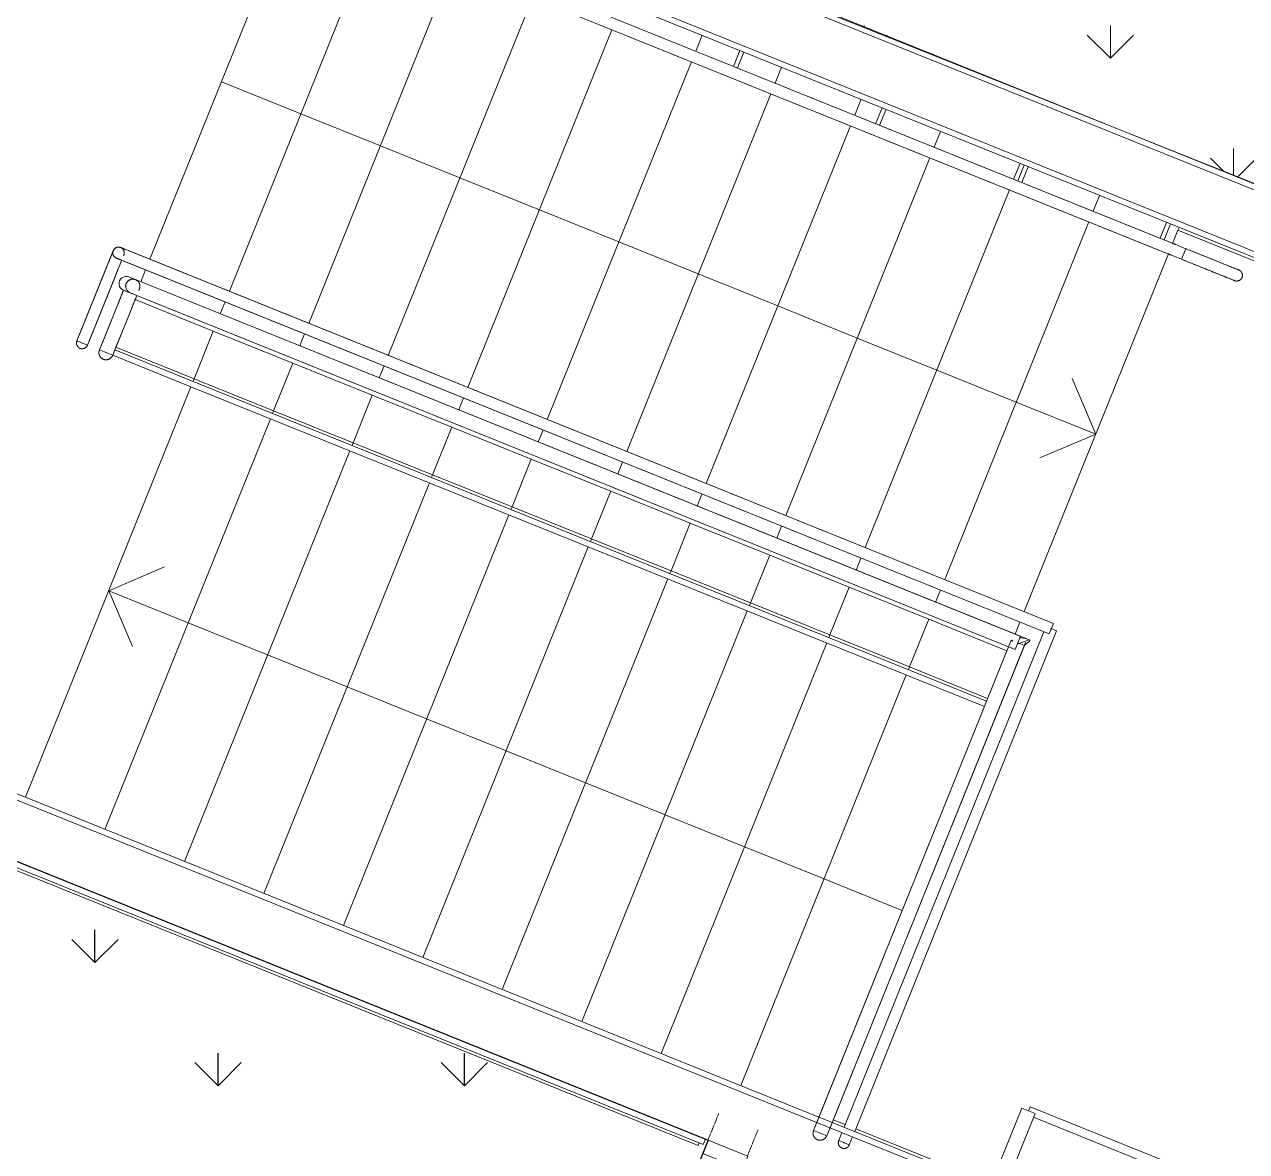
# Model space of a CAD drawing. Header units: millimetres. Extents: x -584918 to 2941280, y 3000189 to 4229862.
# Drawn here: x -420749 to -416471, y 4038678 to 4042624 of the extents above; entities that cross this region are included whole.
import ezdxf

# ---------------------------------------------------------------- set-up
doc = ezdxf.new("R2010")
doc.units = ezdxf.units.MM
doc.linetypes.add('ASVP_Штриховая_ш3 п1_5', pattern=[4.5, 3, -1.5])
for name, color, linetype, lineweight in [('Витраж', 7, 'Continuous', 0), ('Лестницы', 7, 'Continuous', 0), ('Линии разделители', 7, 'ASVP_Штриховая_ш3 п1_5', 0), ('Обобщенные модели', 7, 'Continuous', 0), ('Ограждение', 7, 'Continuous', 0), ('Перекрытие', 7, 'Continuous', 0), ('Стены внутренние', 7, 'Continuous', 0), ('Стены отделка', 7, 'Continuous', 0), ('Стрелки вверх', 7, 'Continuous', 0), ('экспертиза условные обозначения', 1, 'Continuous', 0)]:
    doc.layers.add(name, color=color, linetype=linetype, lineweight=lineweight)

# ---------------------------------------------------------------- blocks, each defined once
blk = doc.blocks.new('Прямоугольный импост - 50х150 мм-V5-АР Этаж 03')
at = {"layer": 'Витраж', "lineweight": 18}
for p, q in [((-50, 115), (0, 115)), ((-50, -35), (-50, 115)), ((0, 115), (0, -35)), ((0, -35), (-50, -35))]:
    blk.add_line(p, q, dxfattribs=at)
blk = doc.blocks.new('Тип верхнего поручня - Верхний поручень_Внутренний_-6863545-АР Этаж 03')
at = {"layer": 'Ограждение'}
for p, q in [((23582.8, 15232.9), (20430.6, 16503.2)), ((20411.9, 16456.8), (23509.8, 15208.4)), ((20374.5, 16364.1), (20339, 16275.9)), ((20385.4, 16257.3), (20420.9, 16345.4)), ((20339, 16275.9), (20327.6, 16247.6)), ((20374, 16229), (20385.4, 16257.3)), ((20352.9, 16237.4), (20348.6, 16239.2)), ((23540.6, 15218.1), (23582.2, 15233.1)), ((23506.6, 15200.5), (22838.8, 13543.5)), ((22885.2, 13524.8), (23569.7, 15223.3)), ((23513.4, 15206.9), (23522.6, 15203.2)), ((22838.8, 13543.5), (22827.4, 13515.2)), ((22873.8, 13496.5), (22885.2, 13524.8)), ((22852.8, 13505), (22848.5, 13506.7))]:
    blk.add_line(p, q, dxfattribs=at)
at = {"layer": 'Ограждение', "flags": 128}
for points in [[(20411.9, 16456.8), (20406.2, 16460), (20401.5, 16464.6), (20398.2, 16470.2), (20396.5, 16476.5), (20396.4, 16483), (20398, 16489.3), (20401.2, 16495), (20405.8, 16499.7), (20411.4, 16503), (20417.7, 16504.7), (20424.2, 16504.8), (20430.6, 16503.2)], [(20418, 16472.1), (20418.7, 16473.7), (20419.2, 16475.1), (20419.7, 16476.4), (20420.2, 16477.4), (20420.5, 16478.3), (20420.8, 16479), (20421, 16479.5), (20421.1, 16479.8), (20421.2, 16480), (20421.2, 16480)], [(20421.2, 16480), (20421.6, 16480.9), (20422, 16481.8), (20422.5, 16482.7), (20423, 16483.6), (20423.5, 16484.4), (20424.1, 16485.2), (20424.7, 16486), (20425.3, 16486.8), (20426, 16487.6), (20426.7, 16488.3), (20427.4, 16489), (20428.1, 16489.6), (20428.9, 16490.3), (20429.7, 16490.9), (20430.5, 16491.5), (20431.4, 16492), (20432.2, 16492.5), (20433.1, 16493), (20434, 16493.4), (20434.9, 16493.8), (20435.9, 16494.2), (20436.8, 16494.5), (20437.8, 16494.8), (20438.8, 16495), (20439.7, 16495.2), (20440.7, 16495.4), (20441.7, 16495.5), (20442.7, 16495.6), (20443.7, 16495.6), (20444.7, 16495.6), (20445.7, 16495.6), (20446.7, 16495.5), (20447.7, 16495.4), (20448.7, 16495.3), (20449.7, 16495.1), (20450.6, 16494.9), (20451.6, 16494.6), (20452.5, 16494.3), (20453.5, 16493.9), (20454.4, 16493.6), (20455.3, 16493.1), (20456.2, 16492.7), (20457.1, 16492.2), (20457.9, 16491.7), (20458.8, 16491.1), (20459.6, 16490.5), (20460.4, 16489.9), (20461.1, 16489.2), (20461.8, 16488.6), (20462.5, 16487.8), (20463.2, 16487.1), (20463.9, 16486.3), (20464.5, 16485.5), (20465, 16484.7), (20465.6, 16483.9), (20466.1, 16483), (20466.6, 16482.2), (20467, 16481.3), (20467.4, 16480.4), (20467.8, 16479.4), (20468.1, 16478.5), (20468.4, 16477.5), (20468.7, 16476.6), (20468.9, 16475.6), (20469.1, 16474.6), (20469.2, 16473.6), (20469.3, 16472.6), (20469.4, 16471.6), (20469.4, 16470.6), (20469.4, 16469.6), (20469.3, 16468.6), (20469.2, 16467.6), (20469.1, 16466.6), (20468.9, 16465.6), (20468.7, 16464.7), (20468.4, 16463.7), (20468.1, 16462.8), (20467.8, 16461.8), (20467.6, 16461.3)], [(20374.5, 16364.1), (20376.4, 16368.7), (20378.2, 16373.3), (20380.1, 16377.9), (20381.9, 16382.5), (20383.8, 16387.1), (20385.6, 16391.6), (20387.4, 16396.1), (20389.2, 16400.5), (20390.9, 16404.9), (20392.7, 16409.2), (20394.4, 16413.4), (20396.1, 16417.6), (20397.7, 16421.7), (20399.3, 16425.6), (20400.9, 16429.5), (20402.4, 16433.3), (20403.9, 16437), (20405.3, 16440.5), (20406.7, 16443.9), (20408, 16447.2), (20409.3, 16450.4), (20410.5, 16453.4), (20411.7, 16456.3)], [(20458.2, 16438.1), (20457.2, 16435.5), (20456, 16432.5), (20454.7, 16429.4), (20453.4, 16426.1), (20452, 16422.8), (20450.6, 16419.2), (20449.2, 16415.6), (20447.7, 16411.9), (20446.1, 16408), (20444.5, 16404.1), (20442.9, 16400), (20441.2, 16395.9), (20439.5, 16391.7), (20437.8, 16387.4), (20436, 16383), (20434.3, 16378.6), (20432.5, 16374.1), (20430.6, 16369.6), (20428.8, 16365.1), (20427, 16360.5), (20425.1, 16355.9), (20423.2, 16351.3), (20421.4, 16346.6), (20420.9, 16345.4)], [(20467.6, 16461.3), (20467.5, 16461.2), (20467.4, 16460.9), (20467.2, 16460.5), (20467, 16459.8), (20466.7, 16459), (20466.2, 16458), (20465.8, 16456.8), (20465.2, 16455.4)], [(23525.1, 15232.2), (23523.3, 15228.2), (23523, 15226.7)], [(23582.2, 15233.1), (23572.9, 15236.1), (23563.8, 15238.4), (23555, 15239.7), (23549.3, 15240)], [(23566.8, 15215.8), (23570.5, 15217.9), (23576.7, 15221.9), (23581.3, 15225.6), (23583.9, 15228.8), (23584.4, 15231.3), (23582.8, 15232.9)], [(23582.8, 15232.9), (23582.5, 15233), (23582.2, 15233.1)]]:
    blk.add_lwpolyline(points, dxfattribs=at)
at = {"layer": 'Ограждение'}
for start, end in [(158.0513, 270.7047), (113.0513, 158.0513)]:
    blk.add_arc((20444.4, 16470.6), 25, start, end, dxfattribs=at)
blk = doc.blocks.new('Тип верхнего поручня - D50-V33-АР Этаж 03')
at = {"layer": 'Ограждение', "flags": 128}
for points in [[(0, 25), (1, 25), (2, 24.9), (3, 24.8), (4, 24.7), (5, 24.5), (5.9, 24.3), (6.9, 24), (7.9, 23.7), (8.8, 23.4), (9.7, 23), (10.6, 22.6), (11.5, 22.2), (12.4, 21.7), (13.3, 21.2), (14.1, 20.6), (14.9, 20.1), (15.7, 19.4), (16.5, 18.8), (17.2, 18.1), (17.9, 17.4), (18.6, 16.7), (19.3, 15.9), (19.9, 15.1), (20.5, 14.3), (21, 13.5), (21.6, 12.7), (22, 11.8), (22.5, 10.9), (22.9, 10), (23.3, 9.1), (23.6, 8.1), (24, 7.2), (24.2, 6.2), (24.4, 5.2), (24.6, 4.2), (24.8, 3.3), (24.9, 2.3), (25, 1.3), (25, 0.3), (25, 0)], [(25, 0), (25, -1), (24.9, -2), (24.8, -3), (24.7, -4), (24.5, -5), (24.3, -5.9), (24, -6.9), (23.7, -7.9), (23.4, -8.8), (23, -9.7), (22.6, -10.6), (22.2, -11.5), (21.7, -12.4), (21.2, -13.3), (20.6, -14.1), (20.1, -14.9), (19.4, -15.7), (18.8, -16.5), (18.1, -17.2), (17.4, -17.9), (16.7, -18.6), (15.9, -19.3), (15.1, -19.9), (14.3, -20.5), (13.5, -21), (12.7, -21.6), (11.8, -22), (10.9, -22.5), (10, -22.9), (9.1, -23.3), (8.1, -23.6), (7.2, -24), (6.2, -24.2), (5.2, -24.4), (4.2, -24.6), (3.3, -24.8), (2.3, -24.9), (1.3, -25), (0.3, -25), (0, -25)]]:
    blk.add_lwpolyline(points, dxfattribs=at)
blk = doc.blocks.new('Тип верхнего поручня - D50-V34-АР Этаж 03')
at = {"layer": 'Ограждение', "flags": 128}
for points in [[(0, 25), (1, 25), (2, 24.9), (3, 24.8), (4, 24.7), (5, 24.5), (5.9, 24.3), (6.9, 24), (7.9, 23.7), (8.8, 23.4), (9.7, 23), (10.6, 22.6), (11.5, 22.2), (12.4, 21.7), (13.3, 21.2), (14.1, 20.6), (14.9, 20.1), (15.7, 19.4), (16.5, 18.8), (17.2, 18.1), (17.9, 17.4), (18.6, 16.7), (19.3, 15.9), (19.9, 15.1), (20.5, 14.3), (21, 13.5), (21.6, 12.7), (22, 11.8), (22.5, 10.9), (22.9, 10), (23.3, 9.1), (23.6, 8.1), (24, 7.2), (24.2, 6.2), (24.4, 5.2), (24.6, 4.2), (24.8, 3.3), (24.9, 2.3), (25, 1.3), (25, 0.3), (25, 0)], [(25, 0), (25, -1), (24.9, -2), (24.8, -3), (24.7, -4), (24.5, -5), (24.3, -5.9), (24, -6.9), (23.7, -7.9), (23.4, -8.8), (23, -9.7), (22.6, -10.6), (22.2, -11.5), (21.7, -12.4), (21.2, -13.3), (20.6, -14.1), (20.1, -14.9), (19.4, -15.7), (18.8, -16.5), (18.1, -17.2), (17.4, -17.9), (16.7, -18.6), (15.9, -19.3), (15.1, -19.9), (14.3, -20.5), (13.5, -21), (12.7, -21.6), (11.8, -22), (10.9, -22.5), (10, -22.9), (9.1, -23.3), (8.1, -23.6), (7.2, -24), (6.2, -24.2), (5.2, -24.4), (4.2, -24.6), (3.3, -24.8), (2.3, -24.9), (1.3, -25), (0.3, -25), (0, -25)]]:
    blk.add_lwpolyline(points, dxfattribs=at)
blk = doc.blocks.new('Тип верхнего поручня - Верхний поручень_Внутренний_-V35-АР Этаж 03')
at = {"layer": 'Ограждение'}
for p, q in [((20430.6, 16503.2), (23551.7, 15245.4)), ((20383.8, 16387.2), (20412.2, 16457.7)), ((20430.2, 16368.6), (20458.2, 16438.1)), ((20458.2, 16438.1), (23509.8, 15208.4)), ((20327.6, 16247.6), (20383.8, 16387.2)), ((20374, 16229), (20430.2, 16368.6)), ((20327.6, 16247.6), (20374, 16229)), ((23519.1, 15231.6), (22827.4, 13515.2)), ((23524.3, 15229.5), (23519.1, 15231.6)), ((23551.7, 15245.4), (23533, 15199)), ((23565.5, 15212.9), (22873.8, 13496.5)), ((23513.8, 15206.8), (23533, 15199)), ((23565.5, 15212.9), (23542.3, 15222.2)), ((22873.8, 13496.5), (22827.4, 13515.2))]:
    blk.add_line(p, q, dxfattribs=at)
blk = doc.blocks.new('Тип перил - Перила_Внутренний_-6863561-АР Этаж 03')
at = {"layer": 'Ограждение'}
for p, q in [((23666.9, 15290.6), (20417.4, 16600.1)), ((20402.5, 16563), (23651.9, 15253.5)), ((20349.8, 16530.3), (20260.1, 16307.7)), ((20297.2, 16292.8), (20386.9, 16515.4)), ((20260.1, 16307.7), (20248.7, 16279.4)), ((20269.5, 16271.1), (20265.1, 16272.8)), ((20285.8, 16264.5), (20297.2, 16292.8)), ((23633.4, 15261), (22934.4, 13526.5)), ((22971.5, 13511.6), (23678, 15264.6)), ((23659.4, 15272.1), (23661.6, 15271.2)), ((22927, 13508), (22915.6, 13479.7)), ((22952.7, 13464.7), (22964.1, 13493)), ((22936.3, 13471.3), (22931.9, 13473.1))]:
    blk.add_line(p, q, dxfattribs=at)
at = {"layer": 'Ограждение', "flags": 128}
for points in [[(20376, 16595.2), (20376.3, 16596), (20376.7, 16596.7), (20377, 16597.4), (20377.4, 16598.1), (20377.9, 16598.8), (20378.3, 16599.4), (20378.8, 16600.1), (20379.3, 16600.7), (20379.8, 16601.3), (20380.4, 16601.9), (20381, 16602.4), (20381.6, 16603), (20382.2, 16603.5), (20382.8, 16604), (20383.5, 16604.4), (20384.1, 16604.8), (20384.8, 16605.2), (20385.5, 16605.6), (20386.3, 16606), (20387, 16606.3), (20387.7, 16606.6), (20388.5, 16606.8), (20389.3, 16607.1), (20390, 16607.2), (20390.8, 16607.4), (20391.6, 16607.5), (20392.4, 16607.7), (20393.2, 16607.7), (20394, 16607.8), (20394.8, 16607.8), (20395.6, 16607.7), (20396.4, 16607.7), (20397.2, 16607.6), (20398, 16607.5), (20398.8, 16607.3), (20399.5, 16607.1), (20400.3, 16606.9), (20401.1, 16606.7), (20401.8, 16606.4), (20402.6, 16606.1), (20403.3, 16605.8), (20404, 16605.4), (20404.7, 16605), (20405.4, 16604.6), (20406.1, 16604.1), (20406.7, 16603.7), (20407.3, 16603.2), (20407.9, 16602.6), (20408.5, 16602.1), (20409.1, 16601.5), (20409.6, 16600.9), (20410.1, 16600.3), (20410.6, 16599.7), (20411.1, 16599), (20411.5, 16598.4), (20411.9, 16597.7), (20412.3, 16597), (20412.7, 16596.3), (20413, 16595.5), (20413.3, 16594.8), (20413.6, 16594), (20413.8, 16593.3), (20414, 16592.5), (20414.2, 16591.7), (20414.3, 16590.9), (20414.4, 16590.1), (20414.5, 16589.3), (20414.5, 16588.5), (20414.6, 16587.7), (20414.5, 16586.9), (20414.5, 16586.1), (20414.4, 16585.3), (20414.3, 16584.6), (20414.2, 16583.8), (20414, 16583), (20413.8, 16582.2), (20413.5, 16581.4), (20413.3, 16580.7)], [(20417.4, 16600.1), (20416.4, 16600.5), (20415.5, 16600.9), (20414.5, 16601.3), (20413.6, 16601.7), (20412.7, 16602), (20411.9, 16602.4), (20411, 16602.7), (20410.2, 16603), (20409.4, 16603.3), (20408.7, 16603.6), (20408, 16603.9), (20407.3, 16604.2), (20406.7, 16604.4), (20406.1, 16604.7), (20405.5, 16604.9), (20405, 16605.1), (20404.5, 16605.3), (20404.1, 16605.5), (20403.7, 16605.6), (20403.3, 16605.8), (20403, 16605.9), (20402.7, 16606), (20402.5, 16606.1), (20402.3, 16606.2), (20402.2, 16606.3), (20402.1, 16606.3), (20402, 16606.3), (20402, 16606.3)], [(20349.8, 16530.3), (20350.9, 16532.9), (20351.9, 16535.5), (20353, 16538.1), (20354, 16540.7), (20355, 16543.2), (20356.1, 16545.7), (20357.1, 16548.3), (20358.1, 16550.7), (20359.1, 16553.2), (20360, 16555.6), (20361, 16558), (20361.9, 16560.3), (20362.8, 16562.6), (20363.7, 16564.8), (20364.6, 16567), (20365.5, 16569.1), (20366.3, 16571.1), (20367.1, 16573.1), (20367.9, 16575), (20368.6, 16576.9), (20369.3, 16578.7), (20370, 16580.4), (20370.7, 16582), (20371.3, 16583.5), (20371.9, 16584.9), (20372.4, 16586.3), (20372.9, 16587.6), (20373.4, 16588.8), (20373.8, 16589.8), (20374.2, 16590.8), (20374.6, 16591.7), (20374.9, 16592.5), (20375.2, 16593.2), (20375.4, 16593.8), (20375.6, 16594.3), (20375.8, 16594.7), (20375.9, 16595), (20376, 16595.2), (20376, 16595.2), (20376, 16595.2)], [(20405.2, 16560.6), (20404.4, 16558.7), (20403.6, 16556.7), (20402.8, 16554.7), (20401.9, 16552.6), (20401.1, 16550.4), (20400.2, 16548.2), (20399.3, 16546), (20398.3, 16543.7), (20397.4, 16541.3), (20396.4, 16538.9), (20395.4, 16536.5), (20394.4, 16534), (20393.4, 16531.5), (20392.4, 16528.9), (20391.4, 16526.4), (20390.4, 16523.8), (20389.3, 16521.3), (20388.3, 16518.7), (20387.2, 16516.1), (20386.9, 16515.4)], [(20387.1, 16569.2), (20387.1, 16569.2), (20387.2, 16569.2), (20387.3, 16569.1), (20387.4, 16569.1), (20387.6, 16569), (20387.9, 16568.9), (20388.2, 16568.8), (20388.5, 16568.6), (20388.9, 16568.5), (20389.3, 16568.3), (20389.7, 16568.1), (20390.2, 16567.9), (20390.8, 16567.7), (20391.3, 16567.5), (20391.9, 16567.3), (20392.6, 16567), (20393.3, 16566.7), (20394, 16566.4), (20394.7, 16566.1), (20395.5, 16565.8), (20396.3, 16565.5), (20397.2, 16565.1), (20398.1, 16564.8), (20398.9, 16564.4), (20399.9, 16564.1), (20400.8, 16563.7), (20401.8, 16563.3), (20402.5, 16563)], [(20413.1, 16580.2), (20413, 16580.1), (20412.9, 16579.8), (20412.8, 16579.5), (20412.6, 16579), (20412.4, 16578.4), (20412.1, 16577.8), (20411.8, 16577)], [(23660.2, 15274), (23659.4, 15272.1), (23658.6, 15270.1)]]:
    blk.add_lwpolyline(points, dxfattribs=at)
at = {"layer": 'Ограждение'}
for start, end in [(68.0513, 248.0513), (108.695, 158.0513), (91.3612, 104.7226), (58.6602, 86.4992), (60.6327, 68.0513), (158.0513, 203.0513), (208.6576, 228.0185), (233.0513, 257.4424), (248.0513, 252.4315)]:
    blk.add_arc((20394.6, 16587.8), 20, start, end, dxfattribs=at)
blk = doc.blocks.new('Тип перил - D40-V36-АР Этаж 03')
at = {"layer": 'Ограждение', "flags": 128}
for points in [[(0, 20), (0.8, 20), (1.6, 19.9), (2.4, 19.9), (3.2, 19.7), (4, 19.6), (4.8, 19.4), (5.5, 19.2), (6.3, 19), (7, 18.7), (7.8, 18.4), (8.5, 18.1), (9.2, 17.7), (9.9, 17.4), (10.6, 16.9), (11.3, 16.5), (11.9, 16), (12.6, 15.6), (13.2, 15), (13.8, 14.5), (14.3, 13.9), (14.9, 13.3), (15.4, 12.7), (15.9, 12.1), (16.4, 11.5), (16.8, 10.8), (17.2, 10.1), (17.6, 9.4), (18, 8.7), (18.3, 8), (18.6, 7.2), (18.9, 6.5), (19.2, 5.7), (19.4, 5), (19.6, 4.2), (19.7, 3.4), (19.8, 2.6), (19.9, 1.8), (20, 1), (20, 0.2), (20, 0)], [(20, 0), (20, -0.8), (19.9, -1.6), (19.9, -2.4), (19.7, -3.2), (19.6, -4), (19.4, -4.8), (19.2, -5.5), (19, -6.3), (18.7, -7), (18.4, -7.8), (18.1, -8.5), (17.7, -9.2), (17.4, -9.9), (16.9, -10.6), (16.5, -11.3), (16, -11.9), (15.6, -12.6), (15, -13.2), (14.5, -13.8), (13.9, -14.3), (13.3, -14.9), (12.7, -15.4), (12.1, -15.9), (11.5, -16.4), (10.8, -16.8), (10.1, -17.2), (9.4, -17.6), (8.7, -18), (8, -18.3), (7.2, -18.6), (6.5, -18.9), (5.7, -19.2), (5, -19.4), (4.2, -19.6), (3.4, -19.7), (2.6, -19.8), (1.8, -19.9), (1, -20), (0.2, -20), (0, -20)]]:
    blk.add_lwpolyline(points, dxfattribs=at)
blk = doc.blocks.new('Тип перил - Перила_Внутренний_-V37-АР Этаж 03')
at = {"layer": 'Ограждение'}
for p, q in [((20402, 16606.3), (20427.7, 16596)), ((20357.3, 16548.9), (20376, 16595.2)), ((20394.4, 16533.9), (20405.6, 16561.7)), ((20405.6, 16561.7), (20412.7, 16558.9)), ((20412.7, 16558.9), (23651.9, 15253.5)), ((20427.7, 16596), (23666.9, 15290.6)), ((20248.7, 16279.4), (20357.3, 16548.9)), ((20285.8, 16264.5), (20394.4, 16533.9)), ((20248.7, 16279.4), (20285.8, 16264.5)), ((23666.9, 15290.6), (23651.9, 15253.5)), ((23633.4, 15261), (22934.4, 13526.5)), ((23678, 15264.6), (22971.5, 13511.6)), ((23678, 15264.6), (23659.4, 15272.1)), ((22927, 13508), (22915.6, 13479.7)), ((22952.7, 13464.7), (22915.6, 13479.7)), ((22964.1, 13493), (22952.7, 13464.7))]:
    blk.add_line(p, q, dxfattribs=at)
blk = doc.blocks.new('Тип перил - Перила_Внутренний_-6863577-АР Этаж 03')
at = {"layer": 'Ограждение', "flags": 128}
for points in [[(20392.4, 16607.7), (20393.2, 16607.7), (20394, 16607.8)], [(20413.6, 16601.7), (20412.7, 16602), (20411.9, 16602.4), (20411, 16602.7), (20410.2, 16603), (20409.4, 16603.3), (20408.7, 16603.6), (20408, 16603.9), (20407.3, 16604.2), (20406.7, 16604.4), (20406.1, 16604.7), (20405.5, 16604.9), (20405, 16605.1), (20404.5, 16605.3), (20404.1, 16605.5), (20403.7, 16605.6)], [(20360, 16555.6), (20361, 16558), (20361.9, 16560.3), (20362.8, 16562.6), (20363.7, 16564.8)], [(20368.6, 16576.9), (20369.3, 16578.7), (20370, 16580.4), (20370.7, 16582), (20371.3, 16583.5), (20371.9, 16584.9), (20372.4, 16586.3), (20372.9, 16587.6), (20373.4, 16588.8), (20373.8, 16589.8), (20374.2, 16590.8), (20374.6, 16591.7), (20374.9, 16592.5), (20375.2, 16593.2)], [(20405.2, 16560.6), (20404.4, 16558.7), (20403.6, 16556.7), (20402.8, 16554.7), (20401.9, 16552.6), (20401.1, 16550.4), (20400.2, 16548.2), (20399.3, 16546), (20398.3, 16543.7), (20397.4, 16541.3), (20396.4, 16538.9), (20395.4, 16536.5), (20394.4, 16534)]]:
    blk.add_lwpolyline(points, dxfattribs=at)
blk = doc.blocks.new('Тип перил - Перила_Внутренний_-V38-АР Этаж 03')
at = {"layer": 'Ограждение'}
for p, q in [((20402, 16606.3), (20416.2, 16600.6)), ((20360, 16555.4), (20364.3, 16566.1)), ((20368.7, 16577), (20376, 16595.2)), ((20394.4, 16533.9), (20405.6, 16561.7))]:
    blk.add_line(p, q, dxfattribs=at)
blk = doc.blocks.new('Тип перил - Перила_Внутренний_-6863650-АР Этаж 03')
at = {"layer": 'Ограждение'}
for p, q in [((20968.9, 17852.4), (20970.6, 17856.8)), ((21012.7, 17858.9), (20977.2, 17873.1)), ((24082.9, 16621.6), (21041.7, 17847.2)), ((20962.3, 17836), (20997.7, 17821.8)), ((21026.7, 17810.1), (24068, 16584.5)), ((24130.8, 16602.3), (24095.4, 16616.6)), ((24080.4, 16579.5), (24115.8, 16565.2)), ((24124.2, 16585.9), (24122.4, 16581.6))]:
    blk.add_line(p, q, dxfattribs=at)
at = {"layer": 'Ограждение', "flags": 128}
for points in [[(21012.7, 17858.9), (21015.3, 17857.8), (21017.8, 17856.8), (21020.4, 17855.7), (21023, 17854.7), (21025.6, 17853.7), (21028.1, 17852.6), (21030.6, 17851.6), (21033.1, 17850.6), (21035.5, 17849.6), (21037.9, 17848.7), (21040.3, 17847.7), (21041.7, 17847.2)], [(21026.7, 17810.1), (21024.4, 17811), (21022, 17812), (21019.6, 17812.9), (21017.1, 17813.9), (21014.6, 17814.9), (21012.1, 17816), (21009.6, 17817), (21007, 17818), (21004.4, 17819.1), (21001.8, 17820.1), (20999.2, 17821.1), (20997.7, 17821.8)], [(24095.4, 16616.6), (24094.3, 16617), (24093.1, 16617.5), (24092, 16617.9), (24090.9, 16618.4), (24089.8, 16618.8), (24088.8, 16619.2), (24087.7, 16619.7), (24086.6, 16620.1), (24085.6, 16620.5), (24084.5, 16620.9), (24083.5, 16621.4), (24082.9, 16621.6)], [(24068, 16584.5), (24069, 16584.1), (24070, 16583.7), (24071, 16583.3), (24072.1, 16582.8), (24073.2, 16582.4), (24074.2, 16582), (24075.3, 16581.5), (24076.4, 16581.1), (24077.5, 16580.6), (24078.6, 16580.2), (24079.8, 16579.7), (24080.4, 16579.5)]]:
    blk.add_lwpolyline(points, dxfattribs=at)
blk = doc.blocks.new('Тип перил - Дуга D40_расстояние между поручнями 400-V40-АР Этаж 03')
at = {"layer": 'Ограждение'}
for p, q in [((0, 0), (0, 2.3)), ((0, -2.3), (0, 0))]:
    blk.add_line(p, q, dxfattribs=at)
at = {"layer": 'Ограждение', "flags": 128}
for points in [[(0, 20), (8, 20), (16, 20), (23.9, 20), (31.9, 20), (39.7, 20), (47.5, 20), (55.3, 20), (62.9, 20), (70.5, 20), (77.9, 20), (85.2, 20), (92.4, 20), (99.4, 20), (106.2, 20), (112.9, 20), (119.4, 20), (125.8, 20), (131.9, 20), (137.8, 20), (143.5, 20), (148.9, 20), (154.1, 20), (159.1, 20), (163.8, 20), (168.3, 20), (172.5, 20), (176.4, 20), (180, 20), (183.4, 20), (186.4, 20), (189.2, 20), (191.6, 20), (193.7, 20), (195.6, 20), (197.1, 20), (198.3, 20), (199.2, 20), (199.7, 20), (200, 20), (200, 20)], [(200, 20), (199.8, 20), (199.4, 20), (198.6, 20), (197.4, 20), (196, 20), (194.3, 20), (192.2, 20), (189.8, 20), (187.2, 20), (184.2, 20), (181, 20), (177.4, 20), (173.6, 20), (169.5, 20), (165.1, 20), (160.4, 20), (155.5, 20), (150.4, 20), (145, 20), (139.3, 20), (133.5, 20), (127.4, 20), (121.2, 20), (114.7, 20), (108.1, 20), (101.2, 20), (94.3, 20), (87.1, 20), (79.9, 20), (72.5, 20), (65, 20), (57.3, 20), (49.6, 20), (41.8, 20), (34, 20), (26.1, 20), (18.1, 20), (10.2, 20), (2.2, 20), (0, 20)], [(200, 20), (200.8, 20), (201.6, 19.9), (202.4, 19.9), (203.2, 19.7), (204, 19.6), (204.8, 19.4), (205.5, 19.2), (206.3, 19), (207, 18.7), (207.8, 18.4), (208.5, 18.1), (209.2, 17.7), (209.9, 17.4), (210.6, 16.9), (211.3, 16.5), (211.9, 16), (212.6, 15.6), (213.2, 15), (213.8, 14.5), (214.3, 13.9), (214.9, 13.3), (215.4, 12.7), (215.9, 12.1), (216.4, 11.5), (216.8, 10.8), (217.2, 10.1), (217.6, 9.4), (218, 8.7), (218.3, 8), (218.6, 7.2), (218.9, 6.5), (219.2, 5.7), (219.4, 5), (219.6, 4.2), (219.7, 3.4), (219.8, 2.6), (219.9, 1.8), (220, 1), (220, 0.2), (220, 0)], [(220, 0), (220, -0.8), (219.9, -1.6), (219.9, -2.4), (219.7, -3.2), (219.6, -4), (219.4, -4.8), (219.2, -5.5), (219, -6.3), (218.7, -7), (218.4, -7.8), (218.1, -8.5), (217.7, -9.2), (217.4, -9.9), (216.9, -10.6), (216.5, -11.3), (216, -11.9), (215.6, -12.6), (215, -13.2), (214.5, -13.8), (213.9, -14.3), (213.3, -14.9), (212.7, -15.4), (212.1, -15.9), (211.5, -16.4), (210.8, -16.8), (210.1, -17.2), (209.4, -17.6), (208.7, -18), (208, -18.3), (207.2, -18.6), (206.5, -18.9), (205.7, -19.2), (205, -19.4), (204.2, -19.6), (203.4, -19.7), (202.6, -19.8), (201.8, -19.9), (201, -20), (200.2, -20), (200, -20)], [(0, -20), (8, -20), (16, -20), (23.9, -20), (31.9, -20), (39.7, -20), (47.5, -20), (55.3, -20), (62.9, -20), (70.5, -20), (77.9, -20), (85.2, -20), (92.4, -20), (99.4, -20), (106.2, -20), (112.9, -20), (119.4, -20), (125.8, -20), (131.9, -20), (137.8, -20), (143.5, -20), (148.9, -20), (154.1, -20), (159.1, -20), (163.8, -20), (168.3, -20), (172.5, -20), (176.4, -20), (180, -20), (183.4, -20), (186.4, -20), (189.2, -20), (191.6, -20), (193.7, -20), (195.6, -20), (197.1, -20), (198.3, -20), (199.2, -20), (199.7, -20), (200, -20), (200, -20)], [(200, -20), (199.8, -20), (199.4, -20), (198.6, -20), (197.4, -20), (196, -20), (194.3, -20), (192.2, -20), (189.8, -20), (187.2, -20), (184.2, -20), (181, -20), (177.4, -20), (173.6, -20), (169.5, -20), (165.1, -20), (160.4, -20), (155.5, -20), (150.4, -20), (145, -20), (139.3, -20), (133.5, -20), (127.4, -20), (121.2, -20), (114.7, -20), (108.1, -20), (101.2, -20), (94.3, -20), (87.1, -20), (79.9, -20), (72.5, -20), (65, -20), (57.3, -20), (49.6, -20), (41.8, -20), (34, -20), (26.1, -20), (18.1, -20), (10.2, -20), (2.2, -20), (0, -20)]]:
    blk.add_lwpolyline(points, dxfattribs=at)
blk = doc.blocks.new('Тип перил - Перила_Внутренний_-V41-АР Этаж 03')
at = {"layer": 'Ограждение'}
for p, q in [((20969.8, 17854.6), (20962.3, 17836)), ((20977.2, 17873.1), (20969.8, 17854.7)), ((20977.2, 17873.1), (21012.7, 17858.9)), ((21012.7, 17858.9), (20997.7, 17821.8)), ((21012.7, 17858.9), (20997.7, 17821.8)), ((21012.7, 17858.9), (21030.5, 17851.7)), ((21030.5, 17851.7), (21024.2, 17836.1)), ((21030.5, 17851.7), (21024.2, 17836.1)), ((21030.5, 17851.7), (21033.4, 17850.5)), ((21033.4, 17850.5), (24074.6, 16624.9)), ((20962.3, 17836), (20997.7, 17821.8)), ((20997.7, 17821.8), (21015.6, 17814.6)), ((21021.8, 17830.1), (21015.6, 17814.6)), ((21021.8, 17830.1), (21015.6, 17814.6)), ((21015.6, 17814.6), (21018.5, 17813.4)), ((21018.5, 17813.4), (24059.7, 16587.8)), ((24074.6, 16624.9), (24095.4, 16616.6)), ((24095.4, 16616.6), (24130.8, 16602.3)), ((24130.8, 16602.3), (24115.8, 16565.2)), ((24059.7, 16587.8), (24080.4, 16579.5)), ((24080.4, 16579.5), (24115.8, 16565.2))]:
    blk.add_line(p, q, dxfattribs=at)
blk = doc.blocks.new('Тип перил - Перила_Внутренний_-6863660-АР Этаж 03')
at = {"layer": 'Ограждение', "flags": 128}
for points in [[(24087.4, 16619.8), (24086.6, 16620.1), (24085.6, 16620.5), (24084.5, 16620.9), (24083.5, 16621.4), (24082.9, 16621.6)], [(24095.4, 16616.6), (24094.3, 16617), (24093.1, 16617.5), (24092, 16617.9), (24090.9, 16618.4)], [(24068, 16584.5), (24069, 16584.1), (24070, 16583.7), (24071, 16583.3), (24072.1, 16582.8)], [(24075.3, 16581.5), (24076.4, 16581.1), (24077.5, 16580.6), (24078.6, 16580.2), (24079.8, 16579.7), (24080.4, 16579.5)]]:
    blk.add_lwpolyline(points, dxfattribs=at)
blk = doc.blocks.new('Тип перил - Перила_Внутренний_-V42-АР Этаж 03')
at = {"layer": 'Ограждение'}
for p, q in [((24082.9, 16621.6), (24095.4, 16616.6)), ((24067.9, 16584.5), (24080.4, 16579.5))]:
    blk.add_line(p, q, dxfattribs=at)
blk = doc.blocks.new('ADSK_Ограждение_Опоры_Г_образная - D15 высота60 консоль80-139754-АР Этаж 03')
at = {"layer": 'Ограждение'}
for p, q in [((-7.5, 80), (-7.5, 20)), ((7.5, 20), (7.5, 80))]:
    blk.add_line(p, q, dxfattribs=at)
blk = doc.blocks.new('Ограждение - Ограждение-6863919-АР Этаж 03')
at = {"layer": 'Ограждение'}
for p, q in [((20647.8, 16119.2), (20374.1, 16229.4)), ((20647.8, 16119.2), (20374.1, 16229.4)), ((20655.2, 16137.7), (20381.6, 16248)), ((20655.2, 16137.7), (20381.6, 16248)), ((23433.2, 15018.3), (20655.2, 16137.7)), ((23425.7, 14999.7), (20647.8, 16119.2))]:
    blk.add_line(p, q, dxfattribs=at)
blk = doc.blocks.new('Лестница_МеталлическаяСтремянка - h_3м-V110-АР Этаж 03')
at = {"layer": 'Обобщенные модели'}
for p, q in [((-275, 415), (-275, 430)), ((-275, 430), (275, 430)), ((275, 430), (275, 415)), ((250, 400), (-250, 400))]:
    blk.add_line(p, q, dxfattribs=at)
at = {"layer": 'Обобщенные модели', "lineweight": 18}
for p, q in [((-250, 415), (-300, 415)), ((-300, 415), (-300, 100)), ((-250, 100), (-250, 415)), ((300, 415), (250, 415)), ((250, 415), (250, 100)), ((300, 100), (300, 415)), ((-300, 100), (-250, 100)), ((250, 100), (300, 100))]:
    blk.add_line(p, q, dxfattribs=at)

msp = doc.modelspace()

# ---------------------------------------------------------------- hatches: boundary and pattern name
at = {"layer": 'экспертиза условные обозначения'}
h = msp.add_hatch(dxfattribs=at)
h.set_pattern_fill('GRASS', color=2, scale=24)
h.set_pattern_definition([(90, (-520400.44, 3484724), (-431.0523, 431.0523), [114.3, -747.8046]), (45, (-520400.44, 3484724), (-431.0523, 431.0523), [114.3, -495.3]), (135, (-520400.44, 3484724), (-431.0523, -431.0523), [114.3, -495.3])])
h.paths.add_polyline_path([(-420566.204, 4050476.534), (-422913.519, 4044651.715), (-413264.932, 4040797.126), (-412611.276, 4042419.164), (-411563.121, 4041996.773), (-411563.121, 4046837.645)])
at = {"layer": 'экспертиза условные обозначения', "lineweight": -3}
h = msp.add_hatch(dxfattribs=at)
h.set_pattern_fill('GRASS', color=3, scale=24)
h.set_pattern_definition([(90, (-441193.04, 3779846), (-431.0523, 431.0523), [114.3, -747.8046]), (45, (-441193.04, 3779846), (-431.0523, 431.0523), [114.3, -495.3]), (135, (-441193.04, 3779846), (-431.0523, -431.0523), [114.3, -495.3])])
edge = h.paths.add_edge_path()
edge.add_line((-432392.762, 4042331.672), (-431682.587, 4044093.958))
edge.add_line((-431682.587, 4044093.958), (-418356.009, 4038718.156))
edge.add_line((-418356.009, 4038718.156), (-419064.315, 4036960.507))
edge.add_line((-419064.315, 4036960.507), (-420218.582, 4037425.66))
edge.add_arc((-420665.045, 4036400.374), 1118.275, 66.469157, 178.916966)
edge.add_line((-421783.121, 4036421.511), (-421783.121, 4034586.149))
edge.add_line((-421783.121, 4034586.149), (-424683.121, 4034586.149))
edge.add_line((-424683.121, 4034586.149), (-424683.121, 4039219.411))
edge.add_line((-424683.121, 4039219.411), (-428618.582, 4040810.734))
edge.add_line((-428618.582, 4040810.734), (-432392.762, 4042331.672))

# ---------------------------------------------------------------- linework, layer by layer
at = {"layer": 'Лестницы'}
for p, q in [((-419805.361, 4043054.168), (-420309.959, 4041802.018)), ((-419805.361, 4043054.168), (-420309.959, 4041802.018)), ((-419527.106, 4042942.035), (-420031.704, 4041689.885)), ((-419527.106, 4042942.035), (-420031.704, 4041689.885)), ((-419248.85, 4042829.902), (-419753.448, 4041577.752)), ((-419248.85, 4042829.902), (-419753.448, 4041577.752)), ((-418970.594, 4042717.769), (-419475.192, 4041465.619)), ((-418970.594, 4042717.769), (-419475.192, 4041465.619)), ((-418692.339, 4042605.637), (-419196.937, 4041353.486)), ((-418692.339, 4042605.637), (-419196.937, 4041353.486)), ((-418376.705, 4042586.256), (-418399.132, 4042530.604)), ((-418376.705, 4042586.256), (-418399.132, 4042530.604)), ((-418414.083, 4042493.504), (-418918.681, 4041241.353)), ((-418414.083, 4042493.504), (-418918.681, 4041241.353)), ((-418098.45, 4042474.123), (-418120.876, 4042418.471)), ((-418098.45, 4042474.123), (-418120.876, 4042418.471)), ((-418135.827, 4042381.371), (-418640.425, 4041129.22)), ((-418135.827, 4042381.371), (-418640.425, 4041129.22)), ((-417820.194, 4042361.99), (-417842.621, 4042306.339)), ((-417820.194, 4042361.99), (-417842.621, 4042306.339)), ((-417857.572, 4042269.238), (-418362.17, 4041017.087)), ((-417857.572, 4042269.238), (-418362.17, 4041017.087)), ((-417541.938, 4042249.857), (-417564.365, 4042194.206)), ((-417541.938, 4042249.857), (-417564.365, 4042194.206)), ((-417579.316, 4042157.105), (-418083.914, 4040904.954)), ((-417579.316, 4042157.105), (-418083.914, 4040904.954)), ((-417263.683, 4042137.724), (-417286.109, 4042082.073)), ((-417263.683, 4042137.724), (-417286.109, 4042082.073)), ((-417301.06, 4042044.972), (-417805.658, 4040792.822)), ((-417301.06, 4042044.972), (-417805.658, 4040792.822)), ((-416985.427, 4042025.591), (-417007.854, 4041969.94)), ((-416985.427, 4042025.591), (-417007.854, 4041969.94)), ((-417022.805, 4041932.839), (-417527.403, 4040680.689)), ((-417022.805, 4041932.839), (-417527.403, 4040680.689)), ((-416710.909, 4041904.183), (-416729.739, 4041857.456)), ((-416710.909, 4041904.183), (-416729.739, 4041857.456)), ((-416744.407, 4041821.058), (-417249.147, 4040568.556)), ((-416744.407, 4041821.058), (-417249.147, 4040568.556)), ((-420324.91, 4041764.917), (-420341.73, 4041723.178)), ((-420324.91, 4041764.917), (-420341.73, 4041723.178)), ((-420087.77, 4041550.757), (-420361.388, 4041661.021)), ((-420046.655, 4041652.784), (-420063.475, 4041611.046)), ((-420046.655, 4041652.784), (-420063.475, 4041611.046)), ((-420155.05, 4041383.803), (-420087.77, 4041550.757)), ((-420155.05, 4041383.803), (-420087.77, 4041550.757)), ((-419809.514, 4041438.624), (-420087.77, 4041550.757)), ((-419768.399, 4041540.651), (-419785.219, 4041498.913)), ((-419768.399, 4041540.651), (-419785.219, 4041498.913)), ((-420155.05, 4041383.803), (-420428.668, 4041494.067)), ((-419876.794, 4041271.671), (-419809.514, 4041438.624)), ((-419876.794, 4041271.671), (-419809.514, 4041438.624)), ((-419531.259, 4041326.491), (-419809.514, 4041438.624)), ((-419490.143, 4041428.518), (-419506.963, 4041386.78)), ((-419490.143, 4041428.518), (-419506.963, 4041386.78)), ((-420158.788, 4041374.528), (-420155.05, 4041383.803)), ((-420158.788, 4041374.528), (-420155.05, 4041383.803)), ((-419876.794, 4041271.671), (-420155.05, 4041383.803)), ((-420745.616, 4039918.324), (-420166.263, 4041355.978)), ((-420745.616, 4039918.324), (-420166.263, 4041355.978)), ((-419598.538, 4041159.538), (-419531.259, 4041326.491)), ((-419598.538, 4041159.538), (-419531.259, 4041326.491)), ((-419253.003, 4041214.358), (-419531.259, 4041326.491)), ((-419211.888, 4041316.385), (-419228.708, 4041274.647)), ((-419211.888, 4041316.385), (-419228.708, 4041274.647)), ((-419880.532, 4041262.395), (-419876.794, 4041271.671)), ((-419880.532, 4041262.395), (-419876.794, 4041271.671)), ((-419598.538, 4041159.538), (-419876.794, 4041271.671)), ((-420467.361, 4039806.191), (-419888.007, 4041243.845)), ((-420467.361, 4039806.191), (-419888.007, 4041243.845)), ((-419320.283, 4041047.405), (-419253.003, 4041214.358)), ((-419320.283, 4041047.405), (-419253.003, 4041214.358)), ((-418974.747, 4041102.225), (-419253.003, 4041214.358)), ((-418933.632, 4041204.252), (-418950.452, 4041162.514)), ((-418933.632, 4041204.252), (-418950.452, 4041162.514)), ((-420189.105, 4039694.058), (-419609.752, 4041131.712)), ((-420189.105, 4039694.058), (-419609.752, 4041131.712)), ((-419602.276, 4041150.262), (-419598.538, 4041159.538)), ((-419602.276, 4041150.262), (-419598.538, 4041159.538)), ((-419320.283, 4041047.405), (-419598.538, 4041159.538)), ((-419042.027, 4040935.272), (-418974.747, 4041102.225)), ((-419042.027, 4040935.272), (-418974.747, 4041102.225)), ((-418696.492, 4040990.092), (-418974.747, 4041102.225)), ((-418655.376, 4041092.119), (-418672.196, 4041050.381)), ((-418655.376, 4041092.119), (-418672.196, 4041050.381)), ((-419324.02, 4041038.13), (-419320.283, 4041047.405)), ((-419324.02, 4041038.13), (-419320.283, 4041047.405)), ((-419042.027, 4040935.272), (-419320.283, 4041047.405)), ((-419910.849, 4039581.925), (-419331.496, 4041019.579)), ((-419910.849, 4039581.925), (-419331.496, 4041019.579)), ((-418763.771, 4040823.139), (-418696.492, 4040990.092)), ((-418763.771, 4040823.139), (-418696.492, 4040990.092)), ((-418418.236, 4040877.96), (-418696.492, 4040990.092)), ((-418377.121, 4040979.987), (-418393.941, 4040938.248)), ((-418377.121, 4040979.987), (-418393.941, 4040938.248)), ((-419045.765, 4040925.997), (-419042.027, 4040935.272)), ((-419045.765, 4040925.997), (-419042.027, 4040935.272)), ((-418763.771, 4040823.139), (-419042.027, 4040935.272)), ((-419632.594, 4039469.792), (-419053.24, 4040907.446)), ((-419632.594, 4039469.792), (-419053.24, 4040907.446)), ((-418485.516, 4040711.006), (-418418.236, 4040877.96)), ((-418485.516, 4040711.006), (-418418.236, 4040877.96)), ((-418139.98, 4040765.827), (-418418.236, 4040877.96)), ((-418098.865, 4040867.854), (-418115.685, 4040826.115)), ((-418098.865, 4040867.854), (-418115.685, 4040826.115)), ((-419354.338, 4039357.659), (-418774.985, 4040795.313)), ((-419354.338, 4039357.659), (-418774.985, 4040795.313)), ((-418767.509, 4040813.864), (-418763.771, 4040823.139)), ((-418767.509, 4040813.864), (-418763.771, 4040823.139)), ((-418485.516, 4040711.006), (-418763.771, 4040823.139)), ((-418207.26, 4040598.873), (-418139.98, 4040765.827)), ((-418207.26, 4040598.873), (-418139.98, 4040765.827)), ((-417861.725, 4040653.694), (-418139.98, 4040765.827)), ((-417820.609, 4040755.721), (-417837.429, 4040713.982)), ((-417820.609, 4040755.721), (-417837.429, 4040713.982)), ((-418489.253, 4040701.731), (-418485.516, 4040711.006)), ((-418489.253, 4040701.731), (-418485.516, 4040711.006)), ((-418207.26, 4040598.873), (-418485.516, 4040711.006)), ((-419076.082, 4039245.526), (-418496.729, 4040683.181)), ((-419076.082, 4039245.526), (-418496.729, 4040683.181)), ((-417929.004, 4040486.74), (-417861.725, 4040653.694)), ((-417929.004, 4040486.74), (-417861.725, 4040653.694)), ((-417583.469, 4040541.561), (-417861.725, 4040653.694)), ((-417542.354, 4040643.588), (-417559.174, 4040601.85)), ((-417542.354, 4040643.588), (-417559.174, 4040601.85)), ((-418797.827, 4039133.393), (-418218.473, 4040571.048)), ((-418797.827, 4039133.393), (-418218.473, 4040571.048)), ((-418210.998, 4040589.598), (-418207.26, 4040598.873)), ((-418210.998, 4040589.598), (-418207.26, 4040598.873)), ((-417929.004, 4040486.74), (-418207.26, 4040598.873)), ((-417650.749, 4040374.607), (-417583.469, 4040541.561)), ((-417650.749, 4040374.607), (-417583.469, 4040541.561)), ((-417309.851, 4040431.297), (-417583.469, 4040541.561)), ((-417264.098, 4040531.455), (-417280.918, 4040489.717)), ((-417264.098, 4040531.455), (-417280.918, 4040489.717)), ((-417932.742, 4040477.465), (-417929.004, 4040486.74)), ((-417932.742, 4040477.465), (-417929.004, 4040486.74)), ((-417650.749, 4040374.607), (-417929.004, 4040486.74)), ((-418519.571, 4039021.26), (-417940.218, 4040458.915)), ((-418519.571, 4039021.26), (-417940.218, 4040458.915)), ((-417654.486, 4040365.332), (-417650.749, 4040374.607)), ((-417654.486, 4040365.332), (-417650.749, 4040374.607)), ((-417377.131, 4040264.343), (-417650.749, 4040374.607)), ((-418241.315, 4038909.128), (-417661.962, 4040346.782)), ((-418241.315, 4038909.128), (-417661.962, 4040346.782))]:
    msp.add_line(p, q, dxfattribs=at)
at = {"layer": 'Линии разделители'}
for p, q in [((-418356.009, 4038718.156), (-418318.632, 4038810.908)), ((-418180.654, 4038755.304), (-418218.031, 4038662.553))]:
    msp.add_line(p, q, dxfattribs=at)
at = {"layer": 'Перекрытие'}
msp.add_line((-418356.009, 4038718.156), (-418365.284, 4038721.893), dxfattribs=at)
at = {"layer": 'Стены внутренние'}
for p, q in [((-416710.909, 4041904.183), (-416707.171, 4041913.458)), ((-414855.871, 4041156.63), (-416710.909, 4041904.183)), ((-418390.41, 4038699.674), (-422805.4, 4040478.85)), ((-417917.583, 4038789.45), (-417875.845, 4038772.63)), ((-417838.744, 4038757.679), (-417363.856, 4038566.306)), ((-418390.41, 4038699.674), (-418386.673, 4038708.95))]:
    msp.add_line(p, q, dxfattribs=at)
at = {"layer": 'Стены отделка'}
for p, q in [((-415393.14, 4041642.678), (-421347.811, 4044042.322)), ((-421355.287, 4044023.771), (-415382.065, 4041616.652)), ((-414844.658, 4041184.456), (-421244.538, 4043763.512)), ((-421233.463, 4043737.486), (-414791.845, 4041141.61)), ((-416108.022, 4038049.442), (-422489.352, 4040621.023)), ((-422515.378, 4040609.948), (-416115.497, 4038030.892)), ((-422801.663, 4040488.125), (-418372.76, 4038703.343)), ((-418365.284, 4038721.893), (-422775.637, 4040499.2)), ((-418372.76, 4038703.343), (-418365.284, 4038721.893))]:
    msp.add_line(p, q, dxfattribs=at)
at = {"layer": 'Стрелки вверх'}
for p, q in [((-420059.529, 4042423.455), (-419781.273, 4042311.322)), ((-419781.273, 4042311.322), (-419503.018, 4042199.189)), ((-419503.018, 4042199.189), (-419224.762, 4042087.057)), ((-419224.762, 4042087.057), (-418946.506, 4041974.924)), ((-418946.506, 4041974.924), (-418668.251, 4041862.791)), ((-418668.251, 4041862.791), (-418389.995, 4041750.658)), ((-418389.995, 4041750.658), (-418111.739, 4041638.525)), ((-418111.739, 4041638.525), (-417833.484, 4041526.392)), ((-417833.484, 4041526.392), (-417555.228, 4041414.259)), ((-417555.228, 4041414.259), (-417276.972, 4041302.126)), ((-416998.717, 4041189.993), (-417081.778, 4041385.188)), ((-417276.972, 4041302.126), (-416998.717, 4041189.993)), ((-416998.717, 4041189.993), (-417193.911, 4041106.932)), ((-420454.071, 4040641.788), (-420258.876, 4040724.85)), ((-420175.815, 4040529.655), (-420454.071, 4040641.788)), ((-420454.071, 4040641.788), (-420371.009, 4040446.594)), ((-419897.559, 4040417.523), (-420175.815, 4040529.655)), ((-419619.304, 4040305.39), (-419897.559, 4040417.523)), ((-419341.048, 4040193.257), (-419619.304, 4040305.39)), ((-419062.792, 4040081.124), (-419341.048, 4040193.257)), ((-418784.537, 4039968.991), (-419062.792, 4040081.124)), ((-418506.281, 4039856.858), (-418784.537, 4039968.991)), ((-418228.025, 4039744.725), (-418506.281, 4039856.858)), ((-417949.77, 4039632.592), (-418228.025, 4039744.725)), ((-417676.152, 4039522.328), (-417949.77, 4039632.592))]:
    msp.add_line(p, q, dxfattribs=at)
at = {"layer": 'экспертиза условные обозначения', "color": 2}
msp.add_lwpolyline([(-420566.204, 4050476.534), (-422913.519, 4044651.715), (-413264.932, 4040797.126), (-412611.276, 4042419.164), (-411563.121, 4041996.773), (-411563.121, 4046837.645), (-420566.204, 4050476.534)], dxfattribs=at)
at = {"layer": 'экспертиза условные обозначения', "color": 3, "lineweight": -3}
msp.add_lwpolyline([(-432392.762, 4042331.672), (-431682.587, 4044093.958), (-418356.009, 4038718.156), (-419064.315, 4036960.507), (-420218.582, 4037425.66, 0.53421838), (-421783.121, 4036421.511), (-421783.121, 4034586.149), (-424683.121, 4034586.149), (-424683.121, 4039219.411), (-428618.582, 4040810.734), (-432392.762, 4042331.672)], format="xyb", dxfattribs=at)

# ---------------------------------------------------------------- block references
at = {"layer": 'Витраж', "extrusion": (0, 0, -1), "rotation": 111.9486990835425}
msp.add_blockref('Прямоугольный импост - 50х150 мм-V5-АР Этаж 03', (418323.546, 4038705.073), dxfattribs=at)
at = {"layer": 'Обобщенные модели', "rotation": 338.051300916457}
msp.add_blockref('Лестница_МеталлическаяСтремянка - h_3м-V110-АР Этаж 03', (-417134.191, 4038333.596), dxfattribs=at)
at = {"layer": 'Ограждение'}
for name in ['Тип перил - Перила_Внутренний_-6863650-АР Этаж 03', 'Тип перил - Перила_Внутренний_-V41-АР Этаж 03', 'Тип перил - Перила_Внутренний_-V42-АР Этаж 03', 'Тип перил - Перила_Внутренний_-6863660-АР Этаж 03', 'Тип перил - Перила_Внутренний_-6863561-АР Этаж 03', 'Тип перил - Перила_Внутренний_-V37-АР Этаж 03', 'Тип перил - Перила_Внутренний_-V38-АР Этаж 03', 'Тип перил - Перила_Внутренний_-6863577-АР Этаж 03', 'Тип верхнего поручня - Верхний поручень_Внутренний_-6863545-АР Этаж 03', 'Тип верхнего поручня - Верхний поручень_Внутренний_-V35-АР Этаж 03', 'Ограждение - Ограждение-6863919-АР Этаж 03']:
    msp.add_blockref(name, (-440814.02, 4025236.816), dxfattribs=at)
for name, p, rotation in [('ADSK_Ограждение_Опоры_Г_образная - D15 высота60 консоль80-139754-АР Этаж 03', (-418267.48, 4042455.988), 338.0513009164576), ('ADSK_Ограждение_Опоры_Г_образная - D15 высота60 консоль80-139754-АР Этаж 03', (-417769.721, 4042255.398), 338.0513009164576), ('ADSK_Ограждение_Опоры_Г_образная - D15 высота60 консоль80-139754-АР Этаж 03', (-417271.962, 4042054.809), 338.0513009164576), ('ADSK_Ограждение_Опоры_Г_образная - D15 высота60 консоль80-139754-АР Этаж 03', (-416774.203, 4041854.219), 338.0513009164576), ('Тип перил - Дуга D40_расстояние между поручнями 400-V40-АР Этаж 03', (-416690.697, 4041820.568), 338.0513009164569), ('Тип перил - D40-V36-АР Этаж 03', (-420546.733, 4041508.761), 248.0513009164555), ('Тип верхнего поручня - D50-V33-АР Этаж 03', (-420463.256, 4041475.121), 248.0513009164555), ('Тип верхнего поручня - D50-V34-АР Этаж 03', (-417963.385, 4038742.678), 248.0513009164601), ('Тип перил - D40-V36-АР Этаж 03', (-417879.909, 4038709.038), 248.0513009164601)]:
    msp.add_blockref(name, p, dxfattribs=dict(at, rotation=rotation))

doc.saveas('drawing.dxf')
